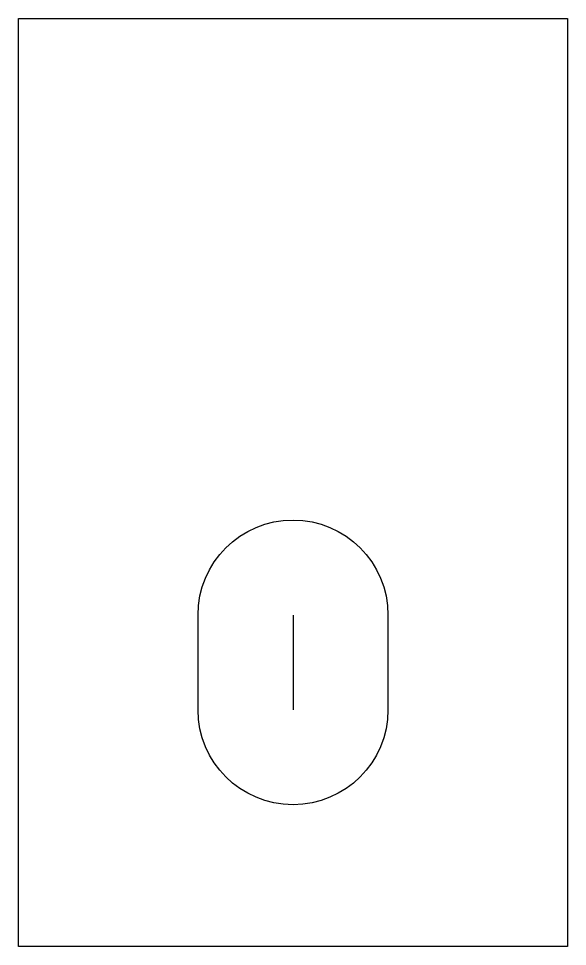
# Model space of a CAD drawing. Header units: millimetres. Extents: x -1.45 to 1.45, y -5 to -0.1.
import ezdxf

# ---------------------------------------------------------------- set-up
doc = ezdxf.new("R2010")
doc.units = ezdxf.units.MM
doc.layers.get('0').update_dxf_attribs({"linetype": 'CONTINUOUS'})

msp = doc.modelspace()

# ---------------------------------------------------------------- linework, layer by layer
msp.add_line((0, -3.25), (0, -3.75))
msp.add_lwpolyline([(-1.45, -5), (-1.45, -0.1), (1.45, -0.1), (1.45, -5)], close=True)
msp.add_lwpolyline([(-0.5019, -3.75), (-0.5019, -3.25, -1), (0.5019, -3.25), (0.5019, -3.75, -1)], format="xyb", close=True)

doc.saveas('drawing.dxf')
